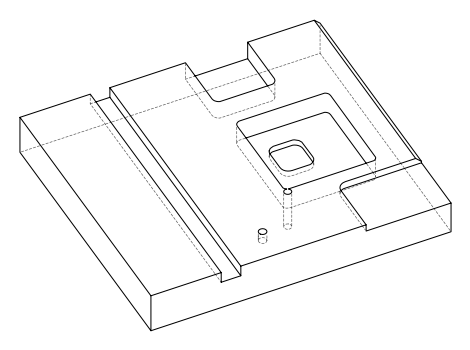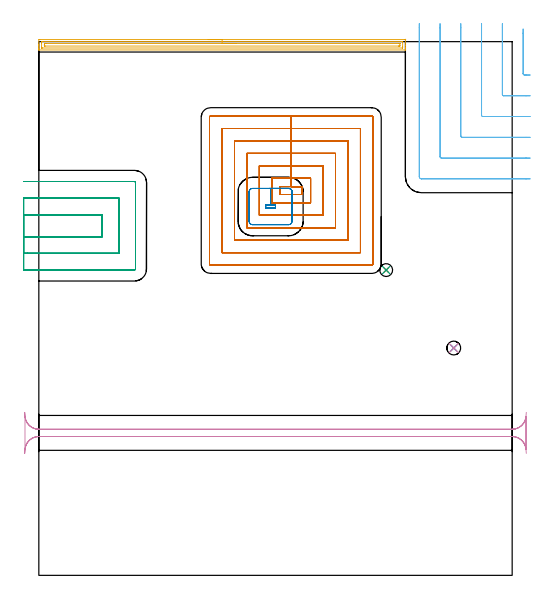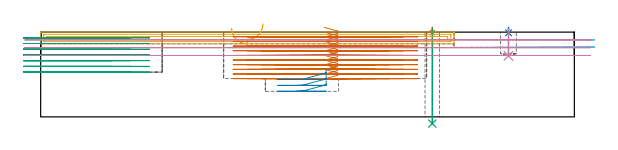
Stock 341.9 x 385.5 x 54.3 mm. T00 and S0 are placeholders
(PLAN: 10 operations, 7 tool changes, 61.4 min)
(1 SPOT_DRILL | STEP1HOLE | NXT0321_9005460120000 | 0.03 min | 1 mm3)
(2 SPOT_DRILL_1 | STEP1POCKET | NXT0321_9005460120000 | 0.03 min | 2 mm3)
(3 DRILL_THROUGH_HOLE_INTO_CENTER | STEP1HOLE | UGT0301_208 | 0.24 min | 3672 mm3)
(4 DRILL_BLIND_HOLE_INTO_CENTER | STEP1POCKET | NXT0301_127 | 0.07 min | 1116 mm3)
(5 AREA_MILL | FG_CHAMFER_SURFACE | UGT0205_001 | 6.56 min | 7575 mm3)
(6 MILL_CORNER_NOTCH_RECTANGULAR | CORNER_NOTCH_RECTANGULAR | UGT0201_104 | Follow Part, ap 5, ae 75% | 3.07 min | 81197 mm3)
(7 MILL_RECTANGULAR_POCKET | POCKET_RECTANGULAR_STRAIGHT | NXT0201_011 | Follow Part, ap 3, ae 75% | 35.43 min | 462546 mm3)
(8 MILL_RECTANGULAR_POCKET_1 | POCKET_RECTANGULAR_STRAIGHT_1 | UGT0201_008 | Follow Part, ap 4, ae 75% | 1.32 min | 15316 mm3)
(9 MILL_SLOT | SLOT_PARTIAL_RECTANGULAR | UGT0201_008 | Follow Part, ap 4, ae 75% | 9.96 min | 158313 mm3)
(10 MILL_RECTANGULAR_SLOT | SLOT_RECTANGULAR | UGT0201_104 | Follow Part, ap 5, ae 75% | 4.72 min | 129224 mm3)
(TOOL NXT0321_9005460120000 | NC Spot Drill, 142deg, 12mm, Carbide, Uncoated | D12 PA142 FL30 Z2)
(TOOL UGT0301_208 | Twist Drill 9.3 mm | D9.3 PA118 FL78 Z2)
(TOOL NXT0301_127 | Carbide Drill 10mm [861.1-1000-030A1-GP GC34] | D10 PA150 FL31.2 Z2)
(TOOL UGT0205_001 | Chamfer Mill 20 x 3 x 45 deg. | D20 FL50 Z2)
(TOOL UGT0201_104 | End Mill 20 mm | D20 FL22 Z2)
(TOOL NXT0201_011 | ENDMILL 12mm [2P460-1200-NA 1630] | D12 FL38 Z6)
(TOOL UGT0201_008 | End Mill 16 mm | D16 FL32 Z4)
(OP 1 SPOT_DRILL)
G17 G21 G94 G90
T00 M6
G54
G17 G0 G90 X250.9 Y220.5 S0 M3
G43 Z64.3 H0
G94 G81 G98 Z53.9 F250. R57.3
G80
M5
M2
(OP 2 SPOT_DRILL_1)
G17 G21 G94 G90
T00 M6
G54
G17 G0 G90 X299.7 Y164.2 S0 M3
G43 Z64.3 H0
G94 G81 G98 Z53.87 F250. R57.3
G80
M5
M2
(OP 3 DRILL_THROUGH_HOLE_INTO_CENTER)
G17 G21 G94 G90
T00 M6
G54
G17 G0 G90 X250.9 Y220.5 S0 M3
G43 Z64.3 H0
G94 G73 G98 Z-4.294 F250. Q8.371 R56.3
G80
M5
M2
(OP 4 DRILL_BLIND_HOLE_INTO_CENTER)
G17 G21 G94 G90
T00 M6
G54
G17 G0 G90 X299.7 Y164.2 S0 M3
G43 Z64.3 H1
G94 G81 G98 Z39.1 F250. R56.3
G80
M5
M2
(OP 5 AREA_MILL)
G17 G21 G94 G90
T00 M6
G54
G17 G0 G90 X122.4 Y387. S1061 M3
G43 Z64.3 H0
Z56.8
G94 G1 X122.438 Z55.929 F250.
X122.552 Z55.064
X122.741 Z54.212
X123.003 Z53.38
X123.337 Z52.574
X123.74 Z51.8
X124.208 Z51.064
X124.74 Z50.372
X125.329 Z49.729
X125.972 Z49.14
X126.664 Z48.609
X127.4 Z48.14
X128.174 Z47.737
X128.98 Z47.403
X129.812 Z47.141
X130.664 Z46.952
X131.528 Z46.838
X132.4 Z46.8
X264.181 Y386.999 Z46.801
X264.798 Y386.997 Z46.8
X264.799 Y386.996 Z46.801
X264.8 Y382.803 Z50.991
Y381.361 Z52.436
Y381.016 Z52.779
Y380.326 Z53.473
Y379.98 Z53.82
X264.793 Y379.565 Z54.227
X264.79 Y379.503 Z54.288
X264.628 Y379.5 Z54.3
X0.172
X0.01 Y379.503 Z54.288
X0.007 Y379.565 Z54.227
X0. Y379.98 Z53.819
Y380.326 Z53.474
Y381.016 Z52.779
Y382.254 Z51.543
Y382.803 Z50.991
Y383.422 Z50.373
X0.002 Y386.997 Z46.8
X0.619 Y387.
X132.4
Y385.586 Z48.214
X262.394
X262.496 Y385.584 Z48.216
X262.698 Y385.579 Z48.221
X262.791 Y385.571 Z48.229
X262.795 Y385.542 Z48.258
X262.798 Y385.484 Z48.316
X262.8 Y385.078 Z48.722
Y381.91 Z51.891
X262.799 Y381.504 Z52.296
X262.793 Y381.016 Z52.784
X262.79 Y380.921 Z52.879
X262.597 Y380.916 Z52.884
X262.495 Y380.915 Z52.885
X2.406 Y380.914 Z52.886
X2.304 Y380.916 Z52.884
X2.102 Y380.921 Z52.879
X2.009 Y380.929 Z52.871
X2.005 Y380.958 Z52.842
X2.002 Y381.016 Z52.784
X2. Y381.422 Z52.378
Y384.59 Z49.21
Y384.996 Z48.804
X2.007 Y385.484 Z48.316
X2.01 Y385.579 Z48.221
X2.203 Y385.584 Z48.216
X2.305 Y385.585 Z48.215
X132.4 Y385.586 Z48.214
Y384.171 Z49.629
X260.133
X260.607 Y384.169 Z49.631
X260.764 Y384.167 Z49.633
X260.784 Y384.165 Z49.635
X260.79 Y384.12 Z49.68
X260.796 Y384.018 Z49.782
X260.799 Y383.89 Z49.91
X260.798 Y382.612 Z51.188
X260.79 Y382.418 Z51.382
X260.776 Y382.335 Z51.465
X260.725 Y382.333 Z51.467
X260.607 Y382.33 Z51.47
X260.188 Y382.329 Z51.471
X259.714 Y382.328 Z51.472
X4.667 Y382.329 Z51.471
X4.193 Y382.331 Z51.469
X4.036 Y382.333 Z51.467
X4.016 Y382.335 Z51.465
X4.01 Y382.379 Z51.421
X4.004 Y382.482 Z51.318
X4.001 Y382.61 Z51.19
X4.002 Y383.888 Z49.912
X4.01 Y384.082 Z49.718
X4.024 Y384.165 Z49.635
X4.075 Y384.167 Z49.633
X4.193 Y384.17 Z49.63
X4.612 Y384.171 Z49.629
X5.086
X132.4
X133.272 Z49.667
X134.136 Z49.78
X134.988 Z49.969
X135.82 Z50.232
X136.626 Z50.565
X137.4 Z50.968
X138.136 Z51.437
X138.828 Z51.968
X139.471 Z52.557
X140.06 Z53.201
X140.592 Z53.893
X141.06 Z54.629
X141.463 Z55.402
X141.797 Z56.208
X142.059 Z57.04
X142.248 Z57.892
X142.362 Z58.757
X142.4 Z59.629
G0 Z64.3
M5
M2
(OP 6 MILL_CORNER_NOTCH_RECTANGULAR)
G17 G21 G94 G90
T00 M6
G54
G17 G0 G90 X349.8 Y394.631 S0 M3
G43 Z64.3 H0
Z49.45
G94 G1 Y391.631 F250.
Y362.394 F500.
G3 X350.794 Y361.4 R1.
G1 X351.9
X354.9 F250.
G0 Z64.3
X334.8 Y398.5
Z49.45
G1 Y395.5
Y347.394 F500.
G3 X335.794 Y346.4 R1.
G1 X351.9
X354.9 F250.
G0 Z64.3
X319.8 Y398.5
Z49.45
G1 Y395.5
Y332.395 F500.
G3 X320.795 Y331.4 R1.
G1 X351.9
X354.9 F250.
G0 Z64.3
X304.8 Y398.5
Z49.45
G1 Y395.5
Y317.395 F500.
G3 X305.795 Y316.4 R1.
G1 X351.9
X354.9 F250.
G0 Z64.3
X289.8 Y398.5
Z49.45
G1 Y395.5
Y302.395 F500.
G3 X290.795 Y301.4 R1.
G1 X351.9
X354.9 F250.
G0 Z64.3
X274.8 Y398.5
Z49.45
G1 Y395.5
Y288. F500.
G3 X276.4 Y286.4 R1.6
G1 X351.9
X354.9 F250.
G0 Z64.3
X349.8 Y394.631
Z44.6
G1 Y391.631
Y362.394 F500.
G3 X350.794 Y361.4 R1.
G1 X351.9
X354.9 F250.
G0 Z64.3
X334.8 Y398.5
Z44.6
G1 Y395.5
Y347.394 F500.
G3 X335.794 Y346.4 R1.
G1 X351.9
X354.9 F250.
G0 Z64.3
X319.8 Y398.5
Z44.6
G1 Y395.5
Y332.395 F500.
G3 X320.795 Y331.4 R1.
G1 X351.9
X354.9 F250.
G0 Z64.3
X304.8 Y398.5
Z44.6
G1 Y395.5
Y317.395 F500.
G3 X305.795 Y316.4 R1.
G1 X351.9
X354.9 F250.
G0 Z64.3
X289.8 Y398.5
Z44.6
G1 Y395.5
Y302.395 F500.
G3 X290.795 Y301.4 R1.
G1 X351.9
X354.9 F250.
G0 Z64.3
X274.8 Y398.5
Z44.6
G1 Y395.5
Y288. F500.
G3 X276.4 Y286.4 R1.6
G1 X351.9
X354.9 F250.
G0 Z64.3
M5
M2
(OP 7 MILL_RECTANGULAR_POCKET)
G17 G21 G94 G90
T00 M6
G54
G17 G0 G90 X181.682 Y275.1 S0 M3
G43 Z64.3 H1
Z57.3
G94 G1 X190.3 Z54.991 F250.
Y280.8 Z53.464
X182.3 Z51.32
X174.3 F500.
Y275.1
X190.3
Y280.8
X182.3
Y286.8
X168.3
Y269.1
X196.3
Y286.8
X182.3
Y295.8
X159.3
Y260.1
X205.3
Y295.8
X182.3
Y304.8
X150.3
Y251.1
X214.3
Y304.8
X182.3
Y313.8
X141.3
Y242.1
X223.3
Y313.8
X182.3
Y322.8
X132.3
Y233.1
X232.3
Y322.8
X182.3
Y331.8
X124.2
G3 X123.3 Y330.9 R0.9
G1 Y225.
G3 X124.2 Y224.1 R0.9
G1 X240.4
G3 X241.178 Y224.548 R0.9
G1 X241.233 Y224.643
X241.264 Y224.748
G3 X241.3 Y225. R0.9
G1 Y330.9
G3 X240.4 Y331.8 R0.9
G1 X182.3
X181.3
G0 X181.682 Y275.1 Z54.32
G1 X190.3 Z52.011 F250.
Y280.8 Z50.484
X182.3 Z48.34
X174.3 F500.
Y275.1
X190.3
Y280.8
X182.3
Y286.8
X168.3
Y269.1
X196.3
Y286.8
X182.3
Y295.8
X159.3
Y260.1
X205.3
Y295.8
X182.3
Y304.8
X150.3
Y251.1
X214.3
Y304.8
X182.3
Y313.8
X141.3
Y242.1
X223.3
Y313.8
X182.3
Y322.8
X132.3
Y233.1
X232.3
Y322.8
X182.3
Y331.8
X124.2
G3 X123.3 Y330.9 R0.9
G1 Y225.
G3 X124.2 Y224.1 R0.9
G1 X240.4
G3 X241.178 Y224.548 R0.9
G1 X241.233 Y224.643
X241.264 Y224.748
G3 X241.3 Y225. R0.9
G1 Y330.9
G3 X240.4 Y331.8 R0.9
G1 X182.3
X181.3
G0 X181.682 Y275.1 Z51.34
G1 X190.3 Z49.031 F250.
Y280.8 Z47.504
X182.3 Z45.36
X174.3 F500.
Y275.1
X190.3
Y280.8
X182.3
Y286.8
X168.3
Y269.1
X196.3
Y286.8
X182.3
Y295.8
X159.3
Y260.1
X205.3
Y295.8
X182.3
Y304.8
X150.3
Y251.1
X214.3
Y304.8
X182.3
Y313.8
X141.3
Y242.1
X223.3
Y313.8
X182.3
Y322.8
X132.3
Y233.1
X232.3
Y322.8
X182.3
Y331.8
X124.2
G3 X123.3 Y330.9 R0.9
G1 Y225.
G3 X124.2 Y224.1 R0.9
G1 X240.4
G3 X241.178 Y224.548 R0.9
G1 X241.233 Y224.643
X241.264 Y224.748
G3 X241.3 Y225. R0.9
G1 Y330.9
G3 X240.4 Y331.8 R0.9
G1 X182.3
X181.3
G0 X181.682 Y275.1 Z48.36
G1 X190.3 Z46.051 F250.
Y280.8 Z44.524
X182.3 Z42.38
X174.3 F500.
Y275.1
X190.3
Y280.8
X182.3
Y286.8
X168.3
Y269.1
X196.3
Y286.8
X182.3
Y295.8
X159.3
Y260.1
X205.3
Y295.8
X182.3
Y304.8
X150.3
Y251.1
X214.3
Y304.8
X182.3
Y313.8
X141.3
Y242.1
X223.3
Y313.8
X182.3
Y322.8
X132.3
Y233.1
X232.3
Y322.8
X182.3
Y331.8
X124.2
G3 X123.3 Y330.9 R0.9
G1 Y225.
G3 X124.2 Y224.1 R0.9
G1 X240.4
G3 X241.178 Y224.548 R0.9
G1 X241.233 Y224.643
X241.264 Y224.748
G3 X241.3 Y225. R0.9
G1 Y330.9
G3 X240.4 Y331.8 R0.9
G1 X182.3
X181.3
G0 X181.682 Y275.1 Z45.38
G1 X190.3 Z43.071 F250.
Y280.8 Z41.544
X182.3 Z39.4
X174.3 F500.
Y275.1
X190.3
Y280.8
X182.3
Y286.8
X168.3
Y269.1
X196.3
Y286.8
X182.3
Y295.8
X159.3
Y260.1
X205.3
Y295.8
X182.3
Y304.8
X150.3
Y251.1
X214.3
Y304.8
X182.3
Y313.8
X141.3
Y242.1
X223.3
Y313.8
X182.3
Y322.8
X132.3
Y233.1
X232.3
Y322.8
X182.3
Y331.8
X124.2
G3 X123.3 Y330.9 R0.9
G1 Y225.
G3 X124.2 Y224.1 R0.9
G1 X240.4
G3 X241.178 Y224.548 R0.9
G1 X241.233 Y224.643
X241.264 Y224.748
G3 X241.3 Y225. R0.9
G1 Y330.9
G3 X240.4 Y331.8 R0.9
G1 X182.3
X181.3
G0 X181.682 Y275.1 Z42.4
G1 X190.3 Z40.091 F250.
Y280.8 Z38.564
X182.3 Z36.42
X174.3 F500.
Y275.1
X190.3
Y280.8
X182.3
Y286.8
X168.3
Y269.1
X196.3
Y286.8
X182.3
Y295.8
X159.3
Y260.1
X205.3
Y295.8
X182.3
Y304.8
X150.3
Y251.1
X214.3
Y304.8
X182.3
Y313.8
X141.3
Y242.1
X223.3
Y313.8
X182.3
Y322.8
X132.3
Y233.1
X232.3
Y322.8
X182.3
Y331.8
X124.2
G3 X123.3 Y330.9 R0.9
G1 Y225.
G3 X124.2 Y224.1 R0.9
G1 X240.4
G3 X241.178 Y224.548 R0.9
G1 X241.233 Y224.643
X241.264 Y224.748
G3 X241.3 Y225. R0.9
G1 Y330.9
G3 X240.4 Y331.8 R0.9
G1 X182.3
X181.3
G0 X181.682 Y275.1 Z39.42
G1 X190.3 Z37.111 F250.
Y280.8 Z35.584
X182.3 Z33.44
X174.3 F500.
Y275.1
X190.3
Y280.8
X182.3
Y286.8
X168.3
Y269.1
X196.3
Y286.8
X182.3
Y295.8
X159.3
Y260.1
X205.3
Y295.8
X182.3
Y304.8
X150.3
Y251.1
X214.3
Y304.8
X182.3
Y313.8
X141.3
Y242.1
X223.3
Y313.8
X182.3
Y322.8
X132.3
Y233.1
X232.3
Y322.8
X182.3
Y331.8
X124.2
G3 X123.3 Y330.9 R0.9
G1 Y225.
G3 X124.2 Y224.1 R0.9
G1 X240.4
G3 X241.178 Y224.548 R0.9
G1 X241.233 Y224.643
X241.264 Y224.748
G3 X241.3 Y225. R0.9
G1 Y330.9
G3 X240.4 Y331.8 R0.9
G1 X182.3
X181.3
G0 X181.682 Y275.1 Z36.44
G1 X190.3 Z34.131 F250.
Y280.8 Z32.604
X182.3 Z30.46
X174.3 F500.
Y275.1
X190.3
Y280.8
X182.3
Y286.8
X168.3
Y269.1
X196.3
Y286.8
X182.3
Y295.8
X159.3
Y260.1
X205.3
Y295.8
X182.3
Y304.8
X150.3
Y251.1
X214.3
Y304.8
X182.3
Y313.8
X141.3
Y242.1
X223.3
Y313.8
X182.3
Y322.8
X132.3
Y233.1
X232.3
Y322.8
X182.3
Y331.8
X124.2
G3 X123.3 Y330.9 R0.9
G1 Y225.
G3 X124.2 Y224.1 R0.9
G1 X240.4
G3 X241.178 Y224.548 R0.9
G1 X241.233 Y224.643
X241.264 Y224.748
G3 X241.3 Y225. R0.9
G1 Y330.9
G3 X240.4 Y331.8 R0.9
G1 X182.3
X181.3
G0 X181.682 Y275.1 Z33.46
G1 X190.3 Z31.151 F250.
Y280.8 Z29.624
X182.3 Z27.48
X174.3 F500.
Y275.1
X190.3
Y280.8
X182.3
Y286.8
X168.3
Y269.1
X196.3
Y286.8
X182.3
Y295.8
X159.3
Y260.1
X205.3
Y295.8
X182.3
Y304.8
X150.3
Y251.1
X214.3
Y304.8
X182.3
Y313.8
X141.3
Y242.1
X223.3
Y313.8
X182.3
Y322.8
X132.3
Y233.1
X232.3
Y322.8
X182.3
Y331.8
X124.2
G3 X123.3 Y330.9 R0.9
G1 Y225.
G3 X124.2 Y224.1 R0.9
G1 X240.4
G3 X241.178 Y224.548 R0.9
G1 X241.233 Y224.643
X241.264 Y224.748
G3 X241.3 Y225. R0.9
G1 Y330.9
G3 X240.4 Y331.8 R0.9
G1 X182.3
X181.3
G0 X181.682 Y275.1 Z30.48
G1 X190.3 Z28.171 F250.
Y280.8 Z26.644
X182.3 Z24.5
X174.3 F500.
Y275.1
X190.3
Y280.8
X182.3
Y286.8
X168.3
Y269.1
X196.3
Y286.8
X182.3
Y295.8
X159.3
Y260.1
X205.3
Y295.8
X182.3
Y304.8
X150.3
Y251.1
X214.3
Y304.8
X182.3
Y313.8
X141.3
Y242.1
X223.3
Y313.8
X182.3
Y322.8
X132.3
Y233.1
X232.3
Y322.8
X182.3
Y331.8
X124.2
G3 X123.3 Y330.9 R0.9
G1 Y225.
G3 X124.2 Y224.1 R0.9
G1 X240.4
G3 X241.178 Y224.548 R0.9
G1 X241.233 Y224.643
X241.264 Y224.748
G3 X241.3 Y225. R0.9
G1 Y330.9
G3 X240.4 Y331.8 R0.9
G1 X182.3
X181.3
G0 Z64.3
M5
M2
(OP 8 MILL_RECTANGULAR_POCKET_1)
G17 G21 G94 G90
T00 M6
G54
G17 G0 G90 X182.9 Y268.59 S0 M3
G43 Z64.3 H0
Z30.77
G94 G1 Y277. Z28.517 F250.
Y277.158 Z28.474
X182.843 Y277.556 Z28.367
X182.722 Y277.939 Z28.259
X182.543 Y278.298 Z28.151
X182.308 Y278.624 Z28.044
X182.024 Y278.908 Z27.936
X181.698 Y279.143 Z27.829
X181.339 Y279.322 Z27.721
X180.956 Y279.443 Z27.613
X180.558 Y279.5 Z27.506
X167.4 Z23.98
Y267.5
X163.9 F500.
Y265.3
X170.9
Y267.5
X167.4
Y279.5
X154.4
G3 X151.9 Y277. R2.5
G1 Y255.8
G3 X154.4 Y253.3 R2.5
G1 X180.4
G3 X182.9 Y255.8 R2.5
G1 Y277.
G3 X180.4 Y279.5 R2.5
G1 X167.4
X166.4
G0 X182.9 Y268.59 Z26.98
G1 Y277. Z24.727 F250.
Y277.158 Z24.684
X182.843 Y277.556 Z24.577
X182.722 Y277.939 Z24.469
X182.543 Y278.298 Z24.361
X182.308 Y278.624 Z24.254
X182.024 Y278.908 Z24.146
X181.698 Y279.143 Z24.039
X181.339 Y279.322 Z23.931
X180.956 Y279.443 Z23.823
X180.558 Y279.5 Z23.716
X167.4 Z20.19
Y267.5
X163.9 F500.
Y265.3
X170.9
Y267.5
X167.4
Y279.5
X154.4
G3 X151.9 Y277. R2.5
G1 Y255.8
G3 X154.4 Y253.3 R2.5
G1 X180.4
G3 X182.9 Y255.8 R2.5
G1 Y277.
G3 X180.4 Y279.5 R2.5
G1 X167.4
X166.4
G0 X182.9 Y268.59 Z23.19
G1 Y277. Z20.937 F250.
Y277.158 Z20.894
X182.843 Y277.556 Z20.787
X182.722 Y277.939 Z20.679
X182.543 Y278.298 Z20.571
X182.308 Y278.624 Z20.464
X182.024 Y278.908 Z20.356
X181.698 Y279.143 Z20.249
X181.339 Y279.322 Z20.141
X180.956 Y279.443 Z20.033
X180.558 Y279.5 Z19.926
X167.4 Z16.4
Y267.5
X163.9 F500.
Y265.3
X170.9
Y267.5
X167.4
Y279.5
X154.4
G3 X151.9 Y277. R2.5
G1 Y255.8
G3 X154.4 Y253.3 R2.5
G1 X180.4
G3 X182.9 Y255.8 R2.5
G1 Y277.
G3 X180.4 Y279.5 R2.5
G1 X167.4
X166.4
G0 Z64.3
M5
M2
(OP 9 MILL_SLOT)
G17 G21 G94 G90
T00 M6
G54
G17 G0 G90 X-11. Y244.6 S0 M3
G43 Z64.3 H0
Z50.643
G94 G1 X-8. F250.
X45.8 F500.
Y260.5
X-8.
X-11. F250.
Y232.6
X-8.
X57.8 F500.
Y272.5
X-8.
X-11. F250.
Y220.6
X-8.
X69. F500.
G3 X69.8 Y221.4 R0.8
G1 Y283.7
G3 X69. Y284.5 R0.8
G1 X-8.
X-11. F250.
G0 Y244.6 Z46.986
G1 X-8.
X45.8 F500.
Y260.5
X-8.
X-11. F250.
Y232.6
X-8.
X57.8 F500.
Y272.5
X-8.
X-11. F250.
Y220.6
X-8.
X69. F500.
G3 X69.8 Y221.4 R0.8
G1 Y283.7
G3 X69. Y284.5 R0.8
G1 X-8.
X-11. F250.
G0 Y244.6 Z43.329
G1 X-8.
X45.8 F500.
Y260.5
X-8.
X-11. F250.
Y232.6
X-8.
X57.8 F500.
Y272.5
X-8.
X-11. F250.
Y220.6
X-8.
X69. F500.
G3 X69.8 Y221.4 R0.8
G1 Y283.7
G3 X69. Y284.5 R0.8
G1 X-8.
X-11. F250.
G0 Y244.6 Z39.671
G1 X-8.
X45.8 F500.
Y260.5
X-8.
X-11. F250.
Y232.6
X-8.
X57.8 F500.
Y272.5
X-8.
X-11. F250.
Y220.6
X-8.
X69. F500.
G3 X69.8 Y221.4 R0.8
G1 Y283.7
G3 X69. Y284.5 R0.8
G1 X-8.
X-11. F250.
G0 Y244.6 Z36.014
G1 X-8.
X45.8 F500.
Y260.5
X-8.
X-11. F250.
Y232.6
X-8.
X57.8 F500.
Y272.5
X-8.
X-11. F250.
Y220.6
X-8.
X69. F500.
G3 X69.8 Y221.4 R0.8
G1 Y283.7
G3 X69. Y284.5 R0.8
G1 X-8.
X-11. F250.
G0 Y244.6 Z32.357
G1 X-8.
X45.8 F500.
Y260.5
X-8.
X-11. F250.
Y232.6
X-8.
X57.8 F500.
Y272.5
X-8.
X-11. F250.
Y220.6
X-8.
X69. F500.
G3 X69.8 Y221.4 R0.8
G1 Y283.7
G3 X69. Y284.5 R0.8
G1 X-8.
X-11. F250.
G0 Y244.6 Z28.7
G1 X-8.
X45.8 F500.
Y260.5
X-8.
X-11. F250.
Y232.6
X-8.
X57.8 F500.
Y272.5
X-8.
X-11. F250.
Y220.6
X-8.
X69. F500.
G3 X69.8 Y221.4 R0.8
G1 Y283.7
G3 X69. Y284.5 R0.8
G1 X-8.
X-11. F250.
G0 Z64.3
M5
M2
(OP 10 MILL_RECTANGULAR_SLOT)
G17 G21 G94 G90
T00 M6
G54
G17 G0 G90 X352.102 Y117.717 S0 M3
G43 Z64.3 H0
Z49.3
G94 G1 X351.87 Y114.726 F250.
G2 X341.9 Y105.5 R10. F500.
G1 X0.
G2 X-9.97 Y114.726 R10.
G1 X-10.
Y91.074
X-9.97
G2 X0. Y100.3 R10.
G1 X341.9
G2 X351.87 Y91.074 R10.
G1 X352.102 Y88.083 F250.
G0 Z64.3
X-10.202
Z44.3
G1 X-9.97 Y91.074
G2 X0. Y100.3 R10. F500.
G1 X341.9
G2 X351.87 Y91.074 R10.
G1 X351.9
Y114.726
X351.87
G2 X341.9 Y105.5 R10.
G1 X0.
G2 X-9.97 Y114.726 R10.
G1 X-10.202 Y117.717 F250.
G0 Y88.083 Z39.3
G1 X-9.97 Y91.074
G2 X0. Y100.3 R10. F500.
G1 X341.9
G2 X351.87 Y91.074 R10.
G1 X351.9
Y114.726
X351.87
G2 X341.9 Y105.5 R10.
G1 X0.
G2 X-9.97 Y114.726 R10.
G1 X-10.202 Y117.717 F250.
G0 Z64.3
M5
M2
